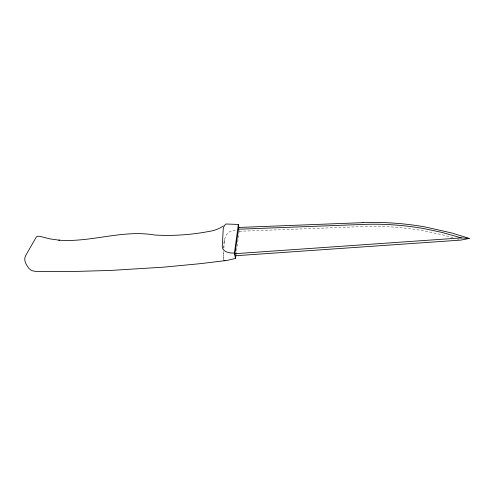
<?xml version="1.0" encoding="UTF-8"?>
<svg xmlns="http://www.w3.org/2000/svg" width="494" height="494" viewBox="0 0 494 494"><rect width="100%" height="100%" fill="white"/><g stroke="black" fill="none" stroke-linecap="round" stroke-linejoin="round"><path stroke-width="0.37" stroke-dasharray="2.47 1.85" d="M223.535 251.261L223.288 259.974L223.72 251.681M223.696 248.179L224.06 241.251M223.918 247.908L224.356 239.609L226.221 235.132L228.148 232.483L232.242 230.729A21.285 15.697 3.4 0 1 236.682 229.976M235.971 254.953L238.855 233.347M238.948 232.655L239.226 230.575M224.066 241.22L224.356 239.609M239.349 231.285L363.078 226.585M453.01 237.688L441.475 234.576L424.056 230.883A267.495 238.849 26.1 0 0 363.078 226.598M457.321 238.96L458.759 239.386"/><path stroke-width="0.74" d="M238.707 228.741L238.769 227.456L362.929 222.646M223.226 225.974C218.496 229.549 212.587 230.964 206.832 231.834C189.603 234.916 172.011 236.089 154.536 235.008C122.302 229.463 90.964 242.653 58.879 240.164L59.564 240.238L49.826 238.874L39.736 236.305L37.328 236.237L36.136 237.311L25.75 255.435C23.095 259.881 26.145 264.821 28.893 268.353C32.067 272.342 37.847 271.2 42.286 271.459L76.101 271.422L110.693 270.434L163.742 267.143L199.65 263.734L226.956 260.437L235.508 258.448L235.873 255.694M234.452 253.064C229.982 253.274 223.053 252.372 222.244 246.951L223.257 228.395L224.43 225.511L225.943 223.998L238.349 224.437L234.452 253.064L235.508 258.448M362.929 222.658A274.633 245.222 26.4 0 1 425.106 226.95L451.744 232.983L469.3 238.429L460.89 240.09L235.317 255.769L234.909 253.712L238.769 227.456M234.909 253.712L461.334 237.904L469.3 238.429M238.201 229.228L363.146 224.43A268.711 239.707 25.7 0 1 424.358 228.697L441.84 232.396L461.334 237.904M225.029 260.733L223.912 260.548M238.349 224.437L238.886 227.351"/></g></svg>
